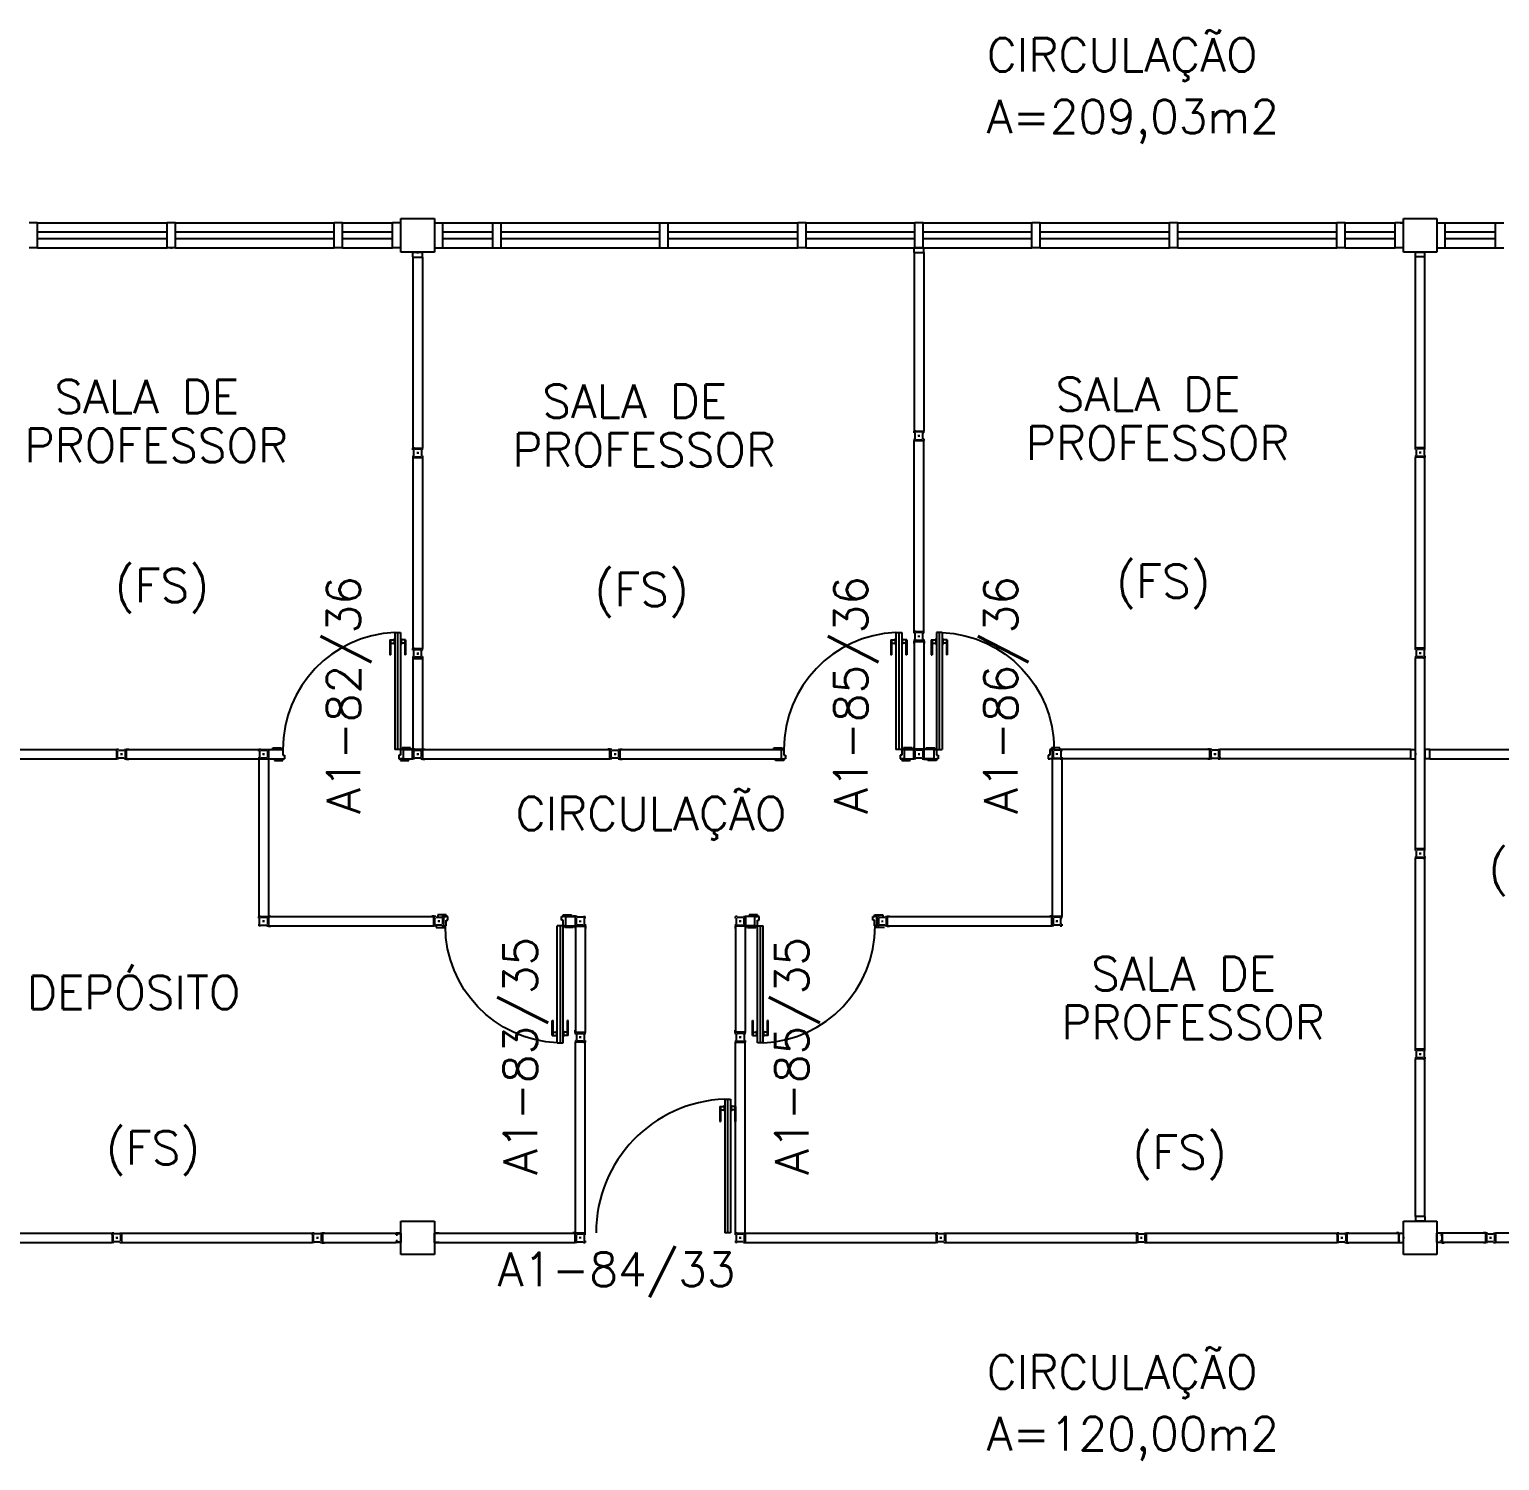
# Model space of a CAD drawing. Header units: millimetres. Extents: x 4436 to 4619, y 1272 to 1428.
# Drawn here: x 4515.14 to 4523.94, y 1303.47 to 1312.03 of the extents above; entities that cross this region are included whole.
import ezdxf

# ---------------------------------------------------------------- set-up
doc = ezdxf.new("R2010")
doc.units = ezdxf.units.MM
for name, color, linetype in [('ALV', 2, 'Continuous'), ('DIV', 2, 'Continuous'), ('DIV2', 2, 'Continuous'), ('DIVC', 2, 'Continuous'), ('ENDEREÇO', 2, 'Continuous'), ('ESTR', 3, 'Continuous'), ('JANELA', 1, 'Continuous'), ('MACANETA', 2, 'Continuous'), ('PORTA', 2, 'Continuous'), ('TEXTO', 2, 'Continuous'), ('ÁREA', 2, 'Continuous')]:
    doc.layers.add(name, color=color, linetype=linetype)
doc.styles.add('UNB1-100', font='simplex.shx', dxfattribs={"height": 0.2})

# ---------------------------------------------------------------- blocks, each defined once
blk = doc.blocks.new('DIV12')
for p, q in [((-0.0051, 0), (0.0051, 0)), ((0, -0.0051), (0, 0.0051)), ((0.0285, 0.0285), (1.1715, 0.0285)), ((0.0285, -0.0285), (0.0285, 0.0285)), ((1.1715, -0.0285), (1.1715, 0.0285)), ((1.1949, 0), (1.2051, 0)), ((1.2, -0.0051), (1.2, 0.0051)), ((0.0285, -0.0285), (1.1715, -0.0285))]:
    blk.add_line(p, q)
blk = doc.blocks.new('DOOR80')
at = {"layer": 'MACANETA', "color": 1}
for p, q in [((-0.015, -0.665), (-0.01, -0.665)), ((-0.015, -0.755), (-0.015, -0.665)), ((-0.01, -0.755), (-0.01, -0.665)), ((0.08, -0.665), (0.075, -0.665)), ((0.075, -0.755), (0.075, -0.665)), ((0.08, -0.755), (0.08, -0.665)), ((-0.015, -0.755), (0.012, -0.755)), ((-0.01, -0.735), (0.012, -0.735)), ((0.012, -0.7625), (0.012, -0.7275)), ((0.012, -0.7275), (0.015, -0.7275)), ((0.012, -0.7625), (0.015, -0.7625)), ((0.053, -0.7275), (0.05, -0.7275)), ((0.053, -0.7625), (0.05, -0.7625)), ((0.053, -0.7625), (0.053, -0.7275)), ((0.075, -0.735), (0.053, -0.735)), ((0.08, -0.755), (0.053, -0.755))]:
    blk.add_line(p, q, dxfattribs=at)
at = {"layer": 'PORTA'}
for p, q in [((0.015, -0.8), (0.015, 0)), ((0.015, 0), (0.05, 0)), ((0.05, -0.8), (0.05, 0)), ((0.05, -0.8), (0.015, -0.8))]:
    blk.add_line(p, q, dxfattribs=at)
at = {"layer": 'PORTA', "color": 1}
blk.add_arc((0.02, 0), 0.8, 272.14911, 0, dxfattribs=at)
blk = doc.blocks.new('DIV10')
for p, q in [((-0.0051, 0), (0.0051, 0)), ((0, -0.0051), (0, 0.0051)), ((0.0285, 0.0285), (0.9715, 0.0285)), ((0.0285, -0.0285), (0.0285, 0.0285)), ((0.9715, -0.0285), (0.9715, 0.0285)), ((0.9949, 0), (1.0051, 0)), ((1, -0.0051), (1, 0.0051)), ((0.0285, -0.0285), (0.9715, -0.0285))]:
    blk.add_line(p, q)
blk = doc.blocks.new('MTT')
for p, q in [((-0.0285, 0.0185), (-0.0285, 0.0285)), ((-0.0185, 0.0285), (-0.0285, 0.0285)), ((-0.0235, 0.0185), (-0.0285, 0.0185)), ((-0.0235, 0.0185), (-0.0235, -0.0185)), ((-0.0185, 0.0235), (-0.0185, 0.0285)), ((-0.0185, 0.0235), (0.0185, 0.0235)), ((-0.0049, 0), (0.0049, 0)), ((0, -0.0049), (0, 0.0049)), ((0.0185, 0.0235), (0.0185, 0.0285)), ((0.0185, 0.0285), (0.0285, 0.0285)), ((0.0235, 0.0185), (0.0285, 0.0185)), ((0.0235, 0.0185), (0.0235, -0.0185)), ((0.0285, 0.0185), (0.0285, 0.0285)), ((-0.0285, -0.0185), (-0.0235, -0.0185)), ((-0.0285, -0.0185), (-0.0285, -0.0285)), ((-0.0185, -0.0285), (-0.0285, -0.0285)), ((0.0185, -0.0235), (-0.0185, -0.0235)), ((-0.0185, -0.0235), (-0.0185, -0.0285)), ((0.0185, -0.0235), (0.0185, -0.0285)), ((0.0185, -0.0285), (0.0285, -0.0285)), ((0.0285, -0.0185), (0.0235, -0.0185)), ((0.0285, -0.0185), (0.0285, -0.0285))]:
    blk.add_line(p, q)
blk = doc.blocks.new('IMTT')
for p, q in [((-0.0049, 0), (0.0049, 0)), ((0.0285, 0.0285), (0, 0.0285)), ((0, -0.0285), (0, 0.0285)), ((0.0285, -0.0285), (0, -0.0285))]:
    blk.add_line(p, q)
blk = doc.blocks.new('DOOR70')
at = {"layer": 'MACANETA', "color": 1}
for p, q in [((-0.015, -0.565), (-0.01, -0.565)), ((-0.015, -0.655), (-0.015, -0.565)), ((-0.01, -0.655), (-0.01, -0.565)), ((0.08, -0.565), (0.075, -0.565)), ((0.075, -0.655), (0.075, -0.565)), ((0.08, -0.655), (0.08, -0.565)), ((-0.015, -0.655), (0.012, -0.655)), ((-0.01, -0.635), (0.012, -0.635)), ((0.012, -0.6625), (0.012, -0.6275)), ((0.012, -0.6275), (0.015, -0.6275)), ((0.012, -0.6625), (0.015, -0.6625)), ((0.053, -0.6275), (0.05, -0.6275)), ((0.053, -0.6625), (0.05, -0.6625)), ((0.053, -0.6625), (0.053, -0.6275)), ((0.075, -0.635), (0.053, -0.635)), ((0.08, -0.655), (0.053, -0.655))]:
    blk.add_line(p, q, dxfattribs=at)
at = {"layer": 'PORTA'}
for p, q in [((0.015, -0.7), (0.015, 0)), ((0.015, 0), (0.05, 0)), ((0.05, -0.7), (0.05, 0)), ((0.05, -0.7), (0.015, -0.7))]:
    blk.add_line(p, q, dxfattribs=at)
at = {"layer": 'PORTA', "color": 1}
blk.add_arc((0.02, 0), 0.7, 272.4563, 0, dxfattribs=at)
blk = doc.blocks.new('DIV6')
for p, q in [((0.0051, 0), (-0.0051, 0)), ((0, 0.0051), (0, -0.0051)), ((0.5715, 0.0285), (0.0285, 0.0285)), ((0.0285, 0.0285), (0.0285, -0.0285)), ((0.5715, 0.0285), (0.5715, -0.0285)), ((0.5949, 0), (0.6051, 0)), ((0.6, 0.0051), (0.6, -0.0051)), ((0.5715, -0.0285), (0.0285, -0.0285))]:
    blk.add_line(p, q)
blk = doc.blocks.new('DIV123')
for p, q in [((-0.0285, 0.0285), (-0.0285, 1.0965)), ((0.0285, 1.0965), (-0.0285, 1.0965)), ((0.0051, 1.125), (-0.0051, 1.125)), ((0, 1.1199), (0, 1.1301)), ((0.0285, 0.0285), (0.0285, 1.0965)), ((0.0285, 0.0285), (-0.0285, 0.0285)), ((0.0051, 0), (-0.0051, 0)), ((0, -0.0051), (0, 0.0051))]:
    blk.add_line(p, q)

msp = doc.modelspace()

# ---------------------------------------------------------------- linework, layer by layer
at = {"layer": 'ALV'}
for p, q in [((4515.18941, 1310.87345), (4515.13941, 1310.87345)), ((4515.18941, 1310.72345), (4515.18941, 1310.87345)), ((4515.96441, 1310.72345), (4515.96441, 1310.87345)), ((4516.01441, 1310.87345), (4515.96441, 1310.87345)), ((4516.01441, 1310.72345), (4516.01441, 1310.87345)), ((4516.96441, 1310.72345), (4516.96441, 1310.87345)), ((4517.01441, 1310.87345), (4516.96441, 1310.87345)), ((4517.01441, 1310.72345), (4517.01441, 1310.87345)), ((4517.31441, 1310.72345), (4517.31441, 1310.87345)), ((4517.36441, 1310.87345), (4517.31441, 1310.87345)), ((4517.56441, 1310.87345), (4517.61441, 1310.87345)), ((4517.61441, 1310.72345), (4517.61441, 1310.87345)), ((4517.91441, 1310.72345), (4517.91441, 1310.87345)), ((4517.91441, 1310.87345), (4517.96441, 1310.87345)), ((4517.96441, 1310.72345), (4517.96441, 1310.87345)), ((4518.91441, 1310.72345), (4518.91441, 1310.87345)), ((4518.91441, 1310.87345), (4518.96441, 1310.87345)), ((4518.96441, 1310.72345), (4518.96441, 1310.87345)), ((4519.73941, 1310.72345), (4519.73941, 1310.87345)), ((4519.78941, 1310.87345), (4519.73941, 1310.87345)), ((4519.78941, 1310.72345), (4519.78941, 1310.87345)), ((4520.43941, 1310.72345), (4520.43941, 1310.87345)), ((4520.48941, 1310.87345), (4520.43941, 1310.87345)), ((4520.48941, 1310.72345), (4520.48941, 1310.87345)), ((4521.13941, 1310.72345), (4521.13941, 1310.87345)), ((4521.18941, 1310.87345), (4521.13941, 1310.87345)), ((4521.18941, 1310.72345), (4521.18941, 1310.87345)), ((4521.96441, 1310.72345), (4521.96441, 1310.87345)), ((4522.01441, 1310.87345), (4521.96441, 1310.87345)), ((4522.01441, 1310.72345), (4522.01441, 1310.87345)), ((4522.96441, 1310.72345), (4522.96441, 1310.87345)), ((4523.01441, 1310.87345), (4522.96441, 1310.87345)), ((4523.01441, 1310.72345), (4523.01441, 1310.87345)), ((4523.31441, 1310.72345), (4523.31441, 1310.87345)), ((4523.36441, 1310.87345), (4523.31441, 1310.87345)), ((4523.34441, 1310.87345), (4523.36441, 1310.87345)), ((4523.56441, 1310.87345), (4523.61441, 1310.87345)), ((4523.61441, 1310.72345), (4523.61441, 1310.87345)), ((4523.91441, 1310.72345), (4523.91441, 1310.87345)), ((4523.91441, 1310.87345), (4523.96441, 1310.87345)), ((4515.18941, 1310.72345), (4515.13941, 1310.72345)), ((4516.01441, 1310.72345), (4515.96441, 1310.72345)), ((4515.98431, 1310.72345), (4515.99451, 1310.72345)), ((4515.98941, 1310.72855), (4515.98941, 1310.71835)), ((4517.01441, 1310.72345), (4516.96441, 1310.72345)), ((4517.36441, 1310.72345), (4517.31441, 1310.72345)), ((4517.56441, 1310.72345), (4517.61441, 1310.72345)), ((4517.91441, 1310.72345), (4517.96441, 1310.72345)), ((4518.91441, 1310.72345), (4518.96441, 1310.72345)), ((4519.78941, 1310.72345), (4519.73941, 1310.72345)), ((4520.48941, 1310.72345), (4520.43941, 1310.72345)), ((4521.18941, 1310.72345), (4521.13941, 1310.72345)), ((4522.01441, 1310.72345), (4521.96441, 1310.72345)), ((4523.01441, 1310.72345), (4522.96441, 1310.72345)), ((4523.36441, 1310.72345), (4523.31441, 1310.72345)), ((4523.36441, 1310.72345), (4523.34441, 1310.72345)), ((4523.56441, 1310.72345), (4523.61441, 1310.72345)), ((4523.91441, 1310.72345), (4523.96441, 1310.72345))]:
    msp.add_line(p, q, dxfattribs=at)
at = {"layer": 'DIV'}
for p, q in [((4517.34459, 1308.42195), (4517.34459, 1307.72195)), ((4520.34356, 1308.42195), (4520.34356, 1307.72195)), ((4520.43391, 1308.37001), (4520.44591, 1308.37001)), ((4520.43391, 1308.37001), (4520.43391, 1308.35563)), ((4520.43591, 1308.36801), (4520.43591, 1307.72401)), ((4520.43591, 1308.36801), (4520.49291, 1308.36801)), ((4520.44791, 1308.37501), (4520.44591, 1308.37501)), ((4520.44591, 1308.37501), (4520.44591, 1308.37001)), ((4520.44791, 1308.37501), (4520.44791, 1308.37001)), ((4520.44791, 1308.37001), (4520.48091, 1308.37001)), ((4520.45931, 1308.39851), (4520.46951, 1308.39851)), ((4520.46441, 1308.39341), (4520.46441, 1308.40361)), ((4520.48291, 1308.37501), (4520.48091, 1308.37501)), ((4520.48091, 1308.37501), (4520.48091, 1308.37001)), ((4520.48291, 1308.37501), (4520.48291, 1308.37001)), ((4520.48291, 1308.37001), (4520.49491, 1308.37001)), ((4520.49291, 1308.36801), (4520.49291, 1307.72401)), ((4520.49491, 1308.37001), (4520.49491, 1308.35563)), ((4520.58599, 1308.42195), (4520.58599, 1307.72195)), ((4520.43591, 1308.35563), (4520.43391, 1308.35563)), ((4520.49491, 1308.35563), (4520.49291, 1308.35563)), ((4518.31774, 1306.66493), (4518.31774, 1305.96492)), ((4519.51498, 1306.66493), (4519.51498, 1305.96492)), ((4519.31935, 1305.62895), (4519.31935, 1304.82895))]:
    msp.add_line(p, q, dxfattribs=at)
at = {"layer": 'DIV2'}
for p, q in [((4515.68712, 1307.69345), (4515.69732, 1307.69345)), ((4515.69222, 1307.68835), (4515.69222, 1307.69855)), ((4515.71572, 1307.71195), (4515.72072, 1307.71195)), ((4515.71572, 1307.71195), (4515.71572, 1307.70995)), ((4515.71572, 1307.70995), (4515.72072, 1307.70995)), ((4515.71572, 1307.67695), (4515.72072, 1307.67695)), ((4515.71572, 1307.67695), (4515.71572, 1307.67495)), ((4515.71572, 1307.67495), (4515.72072, 1307.67495)), ((4515.72072, 1307.72395), (4515.7351, 1307.72395)), ((4515.72072, 1307.71195), (4515.72072, 1307.72395)), ((4515.72072, 1307.67695), (4515.72072, 1307.70995)), ((4515.72072, 1307.66295), (4515.72072, 1307.67495)), ((4515.72072, 1307.66295), (4515.7351, 1307.66295)), ((4515.72272, 1307.66495), (4515.72272, 1307.72195)), ((4515.72272, 1307.72195), (4516.57072, 1307.72195)), ((4515.72272, 1307.66495), (4516.57072, 1307.66495)), ((4515.7351, 1307.72395), (4515.7351, 1307.72195)), ((4515.7351, 1307.66495), (4515.7351, 1307.66295)), ((4516.57072, 1307.72195), (4516.65692, 1307.72195)), ((4516.57072, 1307.72195), (4516.57072, 1307.66495)), ((4516.57072, 1307.66495), (4516.66692, 1307.66495)), ((4516.59692, 1307.73195), (4516.64692, 1307.73195)), ((4516.59692, 1307.72195), (4516.59692, 1307.73195)), ((4516.60717, 1307.66495), (4516.60717, 1307.65495)), ((4516.64692, 1307.73195), (4516.64692, 1307.72195)), ((4516.65692, 1307.72195), (4516.65692, 1307.68695)), ((4516.65692, 1307.68695), (4516.66692, 1307.68695)), ((4516.65717, 1307.65495), (4516.65717, 1307.66495)), ((4516.66692, 1307.68695), (4516.66692, 1307.66495)), ((4517.36209, 1307.68695), (4517.35209, 1307.68695)), ((4517.35209, 1307.68695), (4517.35209, 1307.66495)), ((4517.35209, 1307.66495), (4517.36209, 1307.66495)), ((4517.37209, 1307.72195), (4517.36209, 1307.72195)), ((4517.36209, 1307.72195), (4517.36209, 1307.68695)), ((4517.36209, 1307.66495), (4517.36209, 1307.65495)), ((4517.37709, 1307.66495), (4517.36209, 1307.66495)), ((4517.42209, 1307.73195), (4517.37209, 1307.73195)), ((4517.37209, 1307.73195), (4517.37209, 1307.72195)), ((4517.37709, 1307.72195), (4517.37209, 1307.72195)), ((4517.37709, 1307.72195), (4517.43409, 1307.72195)), ((4517.37709, 1307.72195), (4517.37709, 1307.66495)), ((4517.37709, 1307.66495), (4517.43409, 1307.66495)), ((4517.41209, 1307.65495), (4517.41209, 1307.66495)), ((4517.43609, 1307.72395), (4517.42171, 1307.72395)), ((4517.42171, 1307.72395), (4517.42171, 1307.72195)), ((4517.42171, 1307.66495), (4517.42171, 1307.66295)), ((4517.43609, 1307.66295), (4517.42171, 1307.66295)), ((4517.42209, 1307.72195), (4517.42209, 1307.73195)), ((4517.43409, 1307.66495), (4517.43409, 1307.72195)), ((4517.43609, 1307.71195), (4517.43609, 1307.72395)), ((4517.44109, 1307.71195), (4517.43609, 1307.71195)), ((4517.43609, 1307.67695), (4517.43609, 1307.70995)), ((4517.44109, 1307.70995), (4517.43609, 1307.70995)), ((4517.44109, 1307.67695), (4517.43609, 1307.67695)), ((4517.43609, 1307.66295), (4517.43609, 1307.67495)), ((4517.44109, 1307.67495), (4517.43609, 1307.67495)), ((4517.44109, 1307.71195), (4517.44109, 1307.70995)), ((4517.44109, 1307.67695), (4517.44109, 1307.67495)), ((4517.45949, 1307.69345), (4517.46969, 1307.69345)), ((4517.45949, 1307.69345), (4517.46969, 1307.69345)), ((4517.46459, 1307.68835), (4517.46459, 1307.69855)), ((4517.46459, 1307.68835), (4517.46459, 1307.69855)), ((4517.48809, 1307.71195), (4517.48809, 1307.70995)), ((4517.48809, 1307.71195), (4517.49309, 1307.71195)), ((4517.48809, 1307.70995), (4517.49309, 1307.70995)), ((4517.48809, 1307.67695), (4517.48809, 1307.67495)), ((4517.48809, 1307.67695), (4517.49309, 1307.67695)), ((4517.48809, 1307.67495), (4517.49309, 1307.67495)), ((4517.49309, 1307.72395), (4517.50747, 1307.72395)), ((4517.49309, 1307.71195), (4517.49309, 1307.72395)), ((4517.49309, 1307.67695), (4517.49309, 1307.70995)), ((4517.49309, 1307.66295), (4517.49309, 1307.67495)), ((4517.49309, 1307.66295), (4517.50747, 1307.66295)), ((4517.49509, 1307.72195), (4518.61509, 1307.72195)), ((4517.49509, 1307.66495), (4517.49509, 1307.72195)), ((4517.49509, 1307.66495), (4518.61509, 1307.66495)), ((4517.50747, 1307.72395), (4517.50747, 1307.72195)), ((4517.50747, 1307.66495), (4517.50747, 1307.66295)), ((4518.60271, 1307.72395), (4518.60271, 1307.72195)), ((4518.61709, 1307.72395), (4518.60271, 1307.72395)), ((4518.60271, 1307.66495), (4518.60271, 1307.66295)), ((4518.61709, 1307.66295), (4518.60271, 1307.66295)), ((4518.61509, 1307.66495), (4518.61509, 1307.72195)), ((4518.61709, 1307.71195), (4518.61709, 1307.72395)), ((4518.62209, 1307.71195), (4518.61709, 1307.71195)), ((4518.62209, 1307.70995), (4518.61709, 1307.70995)), ((4518.61709, 1307.67695), (4518.61709, 1307.70995)), ((4518.62209, 1307.67695), (4518.61709, 1307.67695)), ((4518.62209, 1307.67495), (4518.61709, 1307.67495)), ((4518.61709, 1307.66295), (4518.61709, 1307.67495)), ((4518.62209, 1307.71195), (4518.62209, 1307.70995)), ((4518.62209, 1307.67695), (4518.62209, 1307.67495)), ((4518.64049, 1307.69345), (4518.65069, 1307.69345)), ((4518.64097, 1307.69345), (4518.65117, 1307.69345)), ((4518.64559, 1307.68835), (4518.64559, 1307.69855)), ((4518.64607, 1307.68835), (4518.64607, 1307.69855)), ((4518.66957, 1307.71195), (4518.66957, 1307.70995)), ((4518.66957, 1307.71195), (4518.67457, 1307.71195)), ((4518.66957, 1307.70995), (4518.67457, 1307.70995)), ((4518.66957, 1307.67695), (4518.66957, 1307.67495)), ((4518.66957, 1307.67695), (4518.67457, 1307.67695)), ((4518.66957, 1307.67495), (4518.67457, 1307.67495)), ((4518.67457, 1307.72395), (4518.68895, 1307.72395)), ((4518.67457, 1307.71195), (4518.67457, 1307.72395)), ((4518.67457, 1307.67695), (4518.67457, 1307.70995)), ((4518.67457, 1307.66295), (4518.67457, 1307.67495)), ((4518.67457, 1307.66295), (4518.68895, 1307.66295)), ((4518.67657, 1307.72195), (4519.64045, 1307.72195)), ((4518.67657, 1307.66495), (4518.67657, 1307.72195)), ((4518.67657, 1307.66495), (4519.64045, 1307.66495)), ((4518.68895, 1307.72395), (4518.68895, 1307.72195)), ((4518.68895, 1307.66495), (4518.68895, 1307.66295)), ((4519.59545, 1307.73195), (4519.64545, 1307.73195)), ((4519.59545, 1307.72195), (4519.59545, 1307.73195)), ((4519.60545, 1307.65495), (4519.60545, 1307.66495)), ((4519.64045, 1307.72195), (4519.64545, 1307.72195)), ((4519.64045, 1307.72195), (4519.64045, 1307.66495)), ((4519.64045, 1307.66495), (4519.65545, 1307.66495)), ((4519.64545, 1307.73195), (4519.64545, 1307.72195)), ((4519.64545, 1307.72195), (4519.65545, 1307.72195)), ((4519.65545, 1307.72195), (4519.65545, 1307.68695)), ((4519.65545, 1307.68695), (4519.66545, 1307.68695)), ((4519.65545, 1307.66495), (4519.65545, 1307.65495)), ((4519.66545, 1307.66495), (4519.65545, 1307.66495)), ((4519.66545, 1307.68695), (4519.66545, 1307.66495)), ((4520.36106, 1307.68695), (4520.35106, 1307.68695)), ((4520.35106, 1307.68695), (4520.35106, 1307.66495)), ((4520.35106, 1307.66495), (4520.36106, 1307.66495)), ((4520.37106, 1307.72195), (4520.36106, 1307.72195)), ((4520.36106, 1307.72195), (4520.36106, 1307.68695)), ((4520.37606, 1307.66495), (4520.36106, 1307.66495)), ((4520.36106, 1307.66495), (4520.36106, 1307.65495)), ((4520.42106, 1307.73195), (4520.37106, 1307.73195)), ((4520.37106, 1307.73195), (4520.37106, 1307.72195)), ((4520.37606, 1307.72195), (4520.37106, 1307.72195)), ((4520.37606, 1307.72195), (4520.43306, 1307.72195)), ((4520.37606, 1307.72195), (4520.37606, 1307.66495)), ((4520.37606, 1307.66495), (4520.43306, 1307.66495)), ((4520.41106, 1307.65495), (4520.41106, 1307.66495)), ((4520.42068, 1307.72395), (4520.42068, 1307.72195)), ((4520.43506, 1307.72395), (4520.42068, 1307.72395)), ((4520.42068, 1307.66495), (4520.42068, 1307.66295)), ((4520.43506, 1307.66295), (4520.42068, 1307.66295)), ((4520.42106, 1307.72195), (4520.42106, 1307.73195)), ((4520.43306, 1307.66495), (4520.43306, 1307.72195)), ((4520.43591, 1307.73639), (4520.43391, 1307.73639)), ((4520.43391, 1307.72201), (4520.43391, 1307.73639)), ((4520.43391, 1307.72201), (4520.44591, 1307.72201)), ((4520.43506, 1307.71195), (4520.43506, 1307.72395)), ((4520.44006, 1307.71195), (4520.43506, 1307.71195)), ((4520.44006, 1307.70995), (4520.43506, 1307.70995)), ((4520.43506, 1307.67695), (4520.43506, 1307.70995)), ((4520.44006, 1307.67695), (4520.43506, 1307.67695)), ((4520.44006, 1307.67495), (4520.43506, 1307.67495)), ((4520.43506, 1307.66295), (4520.43506, 1307.67495)), ((4520.43591, 1307.72401), (4520.49291, 1307.72401)), ((4520.44006, 1307.71195), (4520.44006, 1307.70995)), ((4520.44006, 1307.67695), (4520.44006, 1307.67495)), ((4520.44591, 1307.71701), (4520.44591, 1307.72201)), ((4520.44791, 1307.71701), (4520.44591, 1307.71701)), ((4520.44791, 1307.72201), (4520.48091, 1307.72201)), ((4520.44791, 1307.71701), (4520.44791, 1307.72201)), ((4520.48091, 1307.71701), (4520.48091, 1307.72201)), ((4520.48291, 1307.71701), (4520.48091, 1307.71701)), ((4520.48291, 1307.72201), (4520.49491, 1307.72201)), ((4520.48291, 1307.71701), (4520.48291, 1307.72201)), ((4520.48949, 1307.71195), (4520.48949, 1307.70995)), ((4520.48949, 1307.71195), (4520.49449, 1307.71195)), ((4520.48949, 1307.70995), (4520.49449, 1307.70995)), ((4520.48949, 1307.67695), (4520.48949, 1307.67495)), ((4520.48949, 1307.67695), (4520.49449, 1307.67695)), ((4520.48949, 1307.67495), (4520.49449, 1307.67495)), ((4520.49491, 1307.73639), (4520.49291, 1307.73639)), ((4520.49449, 1307.72395), (4520.50887, 1307.72395)), ((4520.49449, 1307.71195), (4520.49449, 1307.72395)), ((4520.49449, 1307.67695), (4520.49449, 1307.70995)), ((4520.49449, 1307.66295), (4520.49449, 1307.67495)), ((4520.49449, 1307.66295), (4520.50887, 1307.66295)), ((4520.49491, 1307.72201), (4520.49491, 1307.73639)), ((4520.55349, 1307.72195), (4520.49649, 1307.72195)), ((4520.49649, 1307.66495), (4520.49649, 1307.72195)), ((4520.55349, 1307.66495), (4520.49649, 1307.66495)), ((4520.50849, 1307.72195), (4520.50849, 1307.73195)), ((4520.50849, 1307.73195), (4520.55849, 1307.73195)), ((4520.50887, 1307.72395), (4520.50887, 1307.72195)), ((4520.50887, 1307.66495), (4520.50887, 1307.66295)), ((4520.51849, 1307.65495), (4520.51849, 1307.66495)), ((4520.55349, 1307.72195), (4520.55849, 1307.72195)), ((4520.55349, 1307.72195), (4520.55349, 1307.66495)), ((4520.55349, 1307.66495), (4520.56849, 1307.66495)), ((4520.55849, 1307.73195), (4520.55849, 1307.72195)), ((4520.55849, 1307.72195), (4520.56849, 1307.72195)), ((4520.56849, 1307.72195), (4520.56849, 1307.68695)), ((4520.56849, 1307.68695), (4520.57849, 1307.68695)), ((4520.57849, 1307.66495), (4520.56849, 1307.66495)), ((4520.56849, 1307.66495), (4520.56849, 1307.65495)), ((4520.57849, 1307.68695), (4520.57849, 1307.66495)), ((4521.2472, 1307.68695), (4521.2372, 1307.68695)), ((4521.2372, 1307.68695), (4521.2372, 1307.66495)), ((4521.2372, 1307.66495), (4521.2472, 1307.66495)), ((4521.2572, 1307.72195), (4521.2472, 1307.72195)), ((4521.2472, 1307.72195), (4521.2472, 1307.68695)), ((4521.2622, 1307.66495), (4521.2472, 1307.66495)), ((4521.3072, 1307.73195), (4521.2572, 1307.73195)), ((4521.2572, 1307.73195), (4521.2572, 1307.72195)), ((4521.2622, 1307.72195), (4521.2572, 1307.72195)), ((4521.2622, 1307.72195), (4521.2622, 1307.66495)), ((4521.3072, 1307.72195), (4521.3072, 1307.73195)), ((4522.20529, 1307.72195), (4521.31036, 1307.72195)), ((4522.20529, 1307.66495), (4521.31036, 1307.66495)), ((4522.19291, 1307.72395), (4522.19291, 1307.72195)), ((4522.20729, 1307.72395), (4522.19291, 1307.72395)), ((4522.19291, 1307.66495), (4522.19291, 1307.66295)), ((4522.20729, 1307.66295), (4522.19291, 1307.66295)), ((4522.20529, 1307.66495), (4522.20529, 1307.72195)), ((4522.20729, 1307.71195), (4522.20729, 1307.72395)), ((4522.21229, 1307.71195), (4522.20729, 1307.71195)), ((4522.21229, 1307.70995), (4522.20729, 1307.70995)), ((4522.20729, 1307.67695), (4522.20729, 1307.70995)), ((4522.21229, 1307.67695), (4522.20729, 1307.67695)), ((4522.21229, 1307.67495), (4522.20729, 1307.67495)), ((4522.20729, 1307.66295), (4522.20729, 1307.67495)), ((4522.21229, 1307.71195), (4522.21229, 1307.70995)), ((4522.21229, 1307.67695), (4522.21229, 1307.67495)), ((4522.24089, 1307.69345), (4522.23069, 1307.69345)), ((4522.23579, 1307.68835), (4522.23579, 1307.69855)), ((4516.60717, 1307.65495), (4516.65717, 1307.65495)), ((4517.36209, 1307.65495), (4517.41209, 1307.65495)), ((4519.65545, 1307.65495), (4519.60545, 1307.65495)), ((4520.36106, 1307.65495), (4520.41106, 1307.65495)), ((4520.56849, 1307.65495), (4520.51849, 1307.65495)), ((4516.53719, 1306.69343), (4516.54739, 1306.69343)), ((4516.54229, 1306.68833), (4516.54229, 1306.69853)), ((4516.56579, 1306.71193), (4516.57079, 1306.71193)), ((4516.56579, 1306.71193), (4516.56579, 1306.70993)), ((4516.56579, 1306.70993), (4516.57079, 1306.70993)), ((4516.57079, 1306.72393), (4516.58517, 1306.72393)), ((4516.57079, 1306.71193), (4516.57079, 1306.72393)), ((4516.57079, 1306.67693), (4516.57079, 1306.70993)), ((4516.57279, 1306.66493), (4516.57279, 1306.72193)), ((4516.57279, 1306.72193), (4517.56079, 1306.72193)), ((4516.58517, 1306.72393), (4516.58517, 1306.72193)), ((4517.56279, 1306.72393), (4517.5484, 1306.72393)), ((4517.5484, 1306.72393), (4517.5484, 1306.72193)), ((4517.56079, 1306.66493), (4517.56079, 1306.72193)), ((4517.56279, 1306.71193), (4517.56279, 1306.72393)), ((4517.56779, 1306.71193), (4517.56279, 1306.71193)), ((4517.56779, 1306.70993), (4517.56279, 1306.70993)), ((4517.56279, 1306.67693), (4517.56279, 1306.70993)), ((4517.56779, 1306.71193), (4517.56779, 1306.70993)), ((4517.58524, 1306.73193), (4517.58524, 1306.72193)), ((4517.63524, 1306.73193), (4517.58524, 1306.73193)), ((4517.58619, 1306.69343), (4517.59639, 1306.69343)), ((4517.59129, 1306.68833), (4517.59129, 1306.69853)), ((4517.62024, 1306.72193), (4517.63524, 1306.72193)), ((4517.62024, 1306.66493), (4517.62024, 1306.72193)), ((4517.63524, 1306.72193), (4517.63524, 1306.73193)), ((4517.64524, 1306.72193), (4517.63524, 1306.72193)), ((4517.63524, 1306.66493), (4517.63524, 1306.69993)), ((4517.63524, 1306.69993), (4517.64524, 1306.69993)), ((4517.64524, 1306.69993), (4517.64524, 1306.72193)), ((4518.32524, 1306.69993), (4518.32524, 1306.72193)), ((4518.32524, 1306.72193), (4518.33524, 1306.72193)), ((4518.33524, 1306.69993), (4518.32524, 1306.69993)), ((4518.33524, 1306.73193), (4518.38524, 1306.73193)), ((4518.33524, 1306.72193), (4518.33524, 1306.73193)), ((4518.35024, 1306.72193), (4518.33524, 1306.72193)), ((4518.33524, 1306.66493), (4518.33524, 1306.69993)), ((4518.35024, 1306.72193), (4518.40724, 1306.72193)), ((4518.35024, 1306.66493), (4518.35024, 1306.72193)), ((4518.38524, 1306.73193), (4518.38524, 1306.72193)), ((4518.39485, 1306.72193), (4518.39485, 1306.72393)), ((4518.40924, 1306.72393), (4518.39485, 1306.72393)), ((4518.40724, 1306.72193), (4518.40724, 1306.66493)), ((4518.40924, 1306.72393), (4518.40924, 1306.71193)), ((4518.41424, 1306.71193), (4518.40924, 1306.71193)), ((4518.40924, 1306.70993), (4518.40924, 1306.67693)), ((4518.41424, 1306.70993), (4518.40924, 1306.70993)), ((4518.41424, 1306.70993), (4518.41424, 1306.71193)), ((4518.43264, 1306.69345), (4518.44284, 1306.69345)), ((4518.43264, 1306.69343), (4518.44284, 1306.69343)), ((4518.43774, 1306.68835), (4518.43774, 1306.69855)), ((4518.43774, 1306.69853), (4518.43774, 1306.68833)), ((4519.40008, 1306.69345), (4519.38988, 1306.69345)), ((4519.40008, 1306.69343), (4519.38988, 1306.69343)), ((4519.39498, 1306.68835), (4519.39498, 1306.69855)), ((4519.39498, 1306.69853), (4519.39498, 1306.68833)), ((4519.41848, 1306.70993), (4519.41848, 1306.71193)), ((4519.41848, 1306.71193), (4519.42348, 1306.71193)), ((4519.41848, 1306.70993), (4519.42348, 1306.70993)), ((4519.42348, 1306.72393), (4519.42348, 1306.71193)), ((4519.42348, 1306.72393), (4519.43786, 1306.72393)), ((4519.42348, 1306.70993), (4519.42348, 1306.67693)), ((4519.48248, 1306.72193), (4519.42548, 1306.72193)), ((4519.42548, 1306.72193), (4519.42548, 1306.66493)), ((4519.43786, 1306.72193), (4519.43786, 1306.72393)), ((4519.49748, 1306.73193), (4519.44748, 1306.73193)), ((4519.44748, 1306.73193), (4519.44748, 1306.72193)), ((4519.48248, 1306.72193), (4519.49748, 1306.72193)), ((4519.48248, 1306.66493), (4519.48248, 1306.72193)), ((4519.49748, 1306.72193), (4519.49748, 1306.73193)), ((4519.50748, 1306.72193), (4519.49748, 1306.72193)), ((4519.49748, 1306.69993), (4519.50748, 1306.69993)), ((4519.49748, 1306.66493), (4519.49748, 1306.69993)), ((4519.50748, 1306.69993), (4519.50748, 1306.72193)), ((4520.18748, 1306.69993), (4520.18748, 1306.72193)), ((4520.18748, 1306.72193), (4520.19748, 1306.72193)), ((4520.19748, 1306.69993), (4520.18748, 1306.69993)), ((4520.19748, 1306.72193), (4520.19748, 1306.73193)), ((4520.19748, 1306.73193), (4520.24748, 1306.73193)), ((4520.21248, 1306.72193), (4520.19748, 1306.72193)), ((4520.19748, 1306.66493), (4520.19748, 1306.69993)), ((4520.21248, 1306.66493), (4520.21248, 1306.72193)), ((4520.24036, 1306.69343), (4520.25056, 1306.69343)), ((4520.24036, 1306.69343), (4520.25056, 1306.69343)), ((4520.24546, 1306.68833), (4520.24546, 1306.69853)), ((4520.24546, 1306.68833), (4520.24546, 1306.69853)), ((4520.24748, 1306.73193), (4520.24748, 1306.72193)), ((4520.26896, 1306.71193), (4520.26896, 1306.70993)), ((4520.26896, 1306.71193), (4520.27396, 1306.71193)), ((4520.26896, 1306.70993), (4520.27396, 1306.70993)), ((4520.27396, 1306.71193), (4520.27396, 1306.72393)), ((4520.27396, 1306.72393), (4520.28834, 1306.72393)), ((4520.27396, 1306.67693), (4520.27396, 1306.70993)), ((4520.27596, 1306.72193), (4521.25996, 1306.72193)), ((4520.27596, 1306.66493), (4520.27596, 1306.72193)), ((4520.28834, 1306.72393), (4520.28834, 1306.72193)), ((4521.24758, 1306.72393), (4521.24758, 1306.72193)), ((4521.26196, 1306.72393), (4521.24758, 1306.72393)), ((4521.25996, 1306.66493), (4521.25996, 1306.72193)), ((4521.26196, 1306.71193), (4521.26196, 1306.72393)), ((4521.26696, 1306.71193), (4521.26196, 1306.71193)), ((4521.26696, 1306.70993), (4521.26196, 1306.70993)), ((4521.26196, 1306.67693), (4521.26196, 1306.70993)), ((4521.26696, 1306.71193), (4521.26696, 1306.70993)), ((4521.28536, 1306.69343), (4521.29556, 1306.69343)), ((4521.28536, 1306.69343), (4521.29556, 1306.69343)), ((4521.29046, 1306.68833), (4521.29046, 1306.69853)), ((4521.29046, 1306.68833), (4521.29046, 1306.69853)), ((4516.56579, 1306.67693), (4516.57079, 1306.67693)), ((4516.56579, 1306.67693), (4516.56579, 1306.67493)), ((4516.56579, 1306.67493), (4516.57079, 1306.67493)), ((4516.57079, 1306.66293), (4516.57079, 1306.67493)), ((4516.57079, 1306.66293), (4516.58517, 1306.66293)), ((4516.57279, 1306.66493), (4517.56079, 1306.66493)), ((4516.58517, 1306.66493), (4516.58517, 1306.66293)), ((4517.5484, 1306.66493), (4517.5484, 1306.66293)), ((4517.56279, 1306.66293), (4517.5484, 1306.66293)), ((4517.56779, 1306.67693), (4517.56279, 1306.67693)), ((4517.56779, 1306.67493), (4517.56279, 1306.67493)), ((4517.56279, 1306.66293), (4517.56279, 1306.67493)), ((4517.56779, 1306.67693), (4517.56779, 1306.67493)), ((4517.57524, 1306.66493), (4517.57524, 1306.65493)), ((4517.57524, 1306.65493), (4517.62524, 1306.65493)), ((4517.62024, 1306.66493), (4517.62524, 1306.66493)), ((4517.62524, 1306.66493), (4517.63524, 1306.66493)), ((4517.62524, 1306.65493), (4517.62524, 1306.66493)), ((4518.34524, 1306.66493), (4518.33524, 1306.66493)), ((4518.35024, 1306.66493), (4518.34524, 1306.66493)), ((4518.34524, 1306.65493), (4518.34524, 1306.66493)), ((4518.39524, 1306.65493), (4518.34524, 1306.65493)), ((4518.35024, 1306.66493), (4518.40724, 1306.66493)), ((4518.39485, 1306.66293), (4518.39485, 1306.66493)), ((4518.40924, 1306.66293), (4518.39485, 1306.66293)), ((4518.39524, 1306.66493), (4518.39524, 1306.65493)), ((4518.40724, 1306.66495), (4518.40724, 1306.65057)), ((4518.40724, 1306.66495), (4518.41924, 1306.66495)), ((4518.40924, 1306.65057), (4518.40724, 1306.65057)), ((4518.41424, 1306.67693), (4518.40924, 1306.67693)), ((4518.41424, 1306.67493), (4518.40924, 1306.67493)), ((4518.40924, 1306.67493), (4518.40924, 1306.66293)), ((4518.40924, 1306.66295), (4518.40924, 1306.02895)), ((4518.40924, 1306.66295), (4518.46624, 1306.66295)), ((4518.41424, 1306.67493), (4518.41424, 1306.67693)), ((4518.42124, 1306.66995), (4518.41924, 1306.66995)), ((4518.41924, 1306.66995), (4518.41924, 1306.66495)), ((4518.42124, 1306.66995), (4518.42124, 1306.66495)), ((4518.42124, 1306.66495), (4518.45424, 1306.66495)), ((4518.45624, 1306.66995), (4518.45424, 1306.66995)), ((4518.45424, 1306.66995), (4518.45424, 1306.66495)), ((4518.45624, 1306.66995), (4518.45624, 1306.66495)), ((4518.45624, 1306.66495), (4518.46824, 1306.66495)), ((4518.46624, 1306.66295), (4518.46624, 1306.02895)), ((4518.46824, 1306.65057), (4518.46624, 1306.65057)), ((4518.46824, 1306.66495), (4518.46824, 1306.65057)), ((4519.36448, 1306.66495), (4519.36448, 1306.65057)), ((4519.37648, 1306.66495), (4519.36448, 1306.66495)), ((4519.36448, 1306.65057), (4519.36648, 1306.65057)), ((4519.36648, 1306.66295), (4519.36648, 1306.02895)), ((4519.42348, 1306.66295), (4519.36648, 1306.66295)), ((4519.37648, 1306.66995), (4519.37848, 1306.66995)), ((4519.37648, 1306.66995), (4519.37648, 1306.66495)), ((4519.37848, 1306.66995), (4519.37848, 1306.66495)), ((4519.41148, 1306.66495), (4519.37848, 1306.66495)), ((4519.41148, 1306.66995), (4519.41348, 1306.66995)), ((4519.41148, 1306.66995), (4519.41148, 1306.66495)), ((4519.41348, 1306.66995), (4519.41348, 1306.66495)), ((4519.42548, 1306.66495), (4519.41348, 1306.66495)), ((4519.41848, 1306.67493), (4519.41848, 1306.67693)), ((4519.41848, 1306.67693), (4519.42348, 1306.67693)), ((4519.41848, 1306.67493), (4519.42348, 1306.67493)), ((4519.42348, 1306.67493), (4519.42348, 1306.66293)), ((4519.42348, 1306.66295), (4519.42348, 1306.02895)), ((4519.42348, 1306.66293), (4519.43786, 1306.66293)), ((4519.42348, 1306.65057), (4519.42548, 1306.65057)), ((4519.42548, 1306.66495), (4519.42548, 1306.65057)), ((4519.48248, 1306.66493), (4519.42548, 1306.66493)), ((4519.43748, 1306.66493), (4519.43748, 1306.65493)), ((4519.43748, 1306.65493), (4519.48748, 1306.65493)), ((4519.43786, 1306.66293), (4519.43786, 1306.66493)), ((4519.48248, 1306.66493), (4519.48748, 1306.66493)), ((4519.48748, 1306.65493), (4519.48748, 1306.66493)), ((4519.48748, 1306.66493), (4519.49748, 1306.66493)), ((4520.20748, 1306.66493), (4520.19748, 1306.66493)), ((4520.20748, 1306.65493), (4520.20748, 1306.66493)), ((4520.21248, 1306.66493), (4520.20748, 1306.66493)), ((4520.25748, 1306.65493), (4520.20748, 1306.65493)), ((4520.26896, 1306.67693), (4520.26896, 1306.67493)), ((4520.26896, 1306.67693), (4520.27396, 1306.67693)), ((4520.26896, 1306.67493), (4520.27396, 1306.67493)), ((4520.27396, 1306.66293), (4520.27396, 1306.67493)), ((4520.27396, 1306.66293), (4520.28834, 1306.66293)), ((4520.27596, 1306.66493), (4521.25996, 1306.66493)), ((4520.28834, 1306.66493), (4520.28834, 1306.66293)), ((4521.24758, 1306.66493), (4521.24758, 1306.66293)), ((4521.26196, 1306.66293), (4521.24758, 1306.66293)), ((4521.26696, 1306.67693), (4521.26196, 1306.67693)), ((4521.26696, 1306.67493), (4521.26196, 1306.67493)), ((4521.26196, 1306.66293), (4521.26196, 1306.67493)), ((4521.26696, 1306.67693), (4521.26696, 1306.67493)), ((4518.40924, 1306.04133), (4518.40724, 1306.04133)), ((4518.40724, 1306.02695), (4518.40724, 1306.04133)), ((4518.40724, 1306.02695), (4518.41924, 1306.02695)), ((4518.40924, 1306.02895), (4518.46624, 1306.02895)), ((4518.41924, 1306.02195), (4518.41924, 1306.02695)), ((4518.42124, 1306.02195), (4518.41924, 1306.02195)), ((4518.42124, 1306.02695), (4518.45424, 1306.02695)), ((4518.42124, 1306.02195), (4518.42124, 1306.02695)), ((4518.43264, 1305.99845), (4518.44284, 1305.99845)), ((4518.43774, 1306.00355), (4518.43774, 1305.99335)), ((4518.45424, 1306.02195), (4518.45424, 1306.02695)), ((4518.45624, 1306.02195), (4518.45424, 1306.02195)), ((4518.45624, 1306.02695), (4518.46824, 1306.02695)), ((4518.45624, 1306.02195), (4518.45624, 1306.02695)), ((4518.46824, 1306.04133), (4518.46624, 1306.04133)), ((4518.46824, 1306.02695), (4518.46824, 1306.04133)), ((4519.36448, 1306.02695), (4519.36448, 1306.04133)), ((4519.36448, 1306.04133), (4519.36648, 1306.04133)), ((4519.37648, 1306.02695), (4519.36448, 1306.02695)), ((4519.42348, 1306.02895), (4519.36648, 1306.02895)), ((4519.37648, 1306.02195), (4519.37648, 1306.02695)), ((4519.37648, 1306.02195), (4519.37848, 1306.02195)), ((4519.41148, 1306.02695), (4519.37848, 1306.02695)), ((4519.37848, 1306.02195), (4519.37848, 1306.02695)), ((4519.40008, 1305.99845), (4519.38988, 1305.99845)), ((4519.39498, 1306.00355), (4519.39498, 1305.99335)), ((4519.41148, 1306.02195), (4519.41148, 1306.02695)), ((4519.41148, 1306.02195), (4519.41348, 1306.02195)), ((4519.42548, 1306.02695), (4519.41348, 1306.02695)), ((4519.41348, 1306.02195), (4519.41348, 1306.02695)), ((4519.42348, 1306.04133), (4519.42548, 1306.04133)), ((4519.42548, 1306.02695), (4519.42548, 1306.04133)), ((4516.86951, 1304.79845), (4516.85931, 1304.79845)), ((4516.86441, 1304.80355), (4516.86441, 1304.79335)), ((4516.88791, 1304.81495), (4516.88791, 1304.81695)), ((4516.88791, 1304.81695), (4516.89291, 1304.81695)), ((4516.88791, 1304.81495), (4516.89291, 1304.81495)), ((4516.88791, 1304.77995), (4516.88791, 1304.78195)), ((4516.88791, 1304.78195), (4516.89291, 1304.78195)), ((4516.88791, 1304.77995), (4516.89291, 1304.77995)), ((4516.89291, 1304.82895), (4516.89291, 1304.81695)), ((4516.89291, 1304.82895), (4516.9073, 1304.82895)), ((4516.89291, 1304.81495), (4516.89291, 1304.78195)), ((4516.89291, 1304.77995), (4516.89291, 1304.76795)), ((4516.89291, 1304.76795), (4516.9073, 1304.76795)), ((4516.89491, 1304.82695), (4516.89491, 1304.76995)), ((4516.89491, 1304.82695), (4517.33591, 1304.82695)), ((4516.89491, 1304.76995), (4517.33591, 1304.76995)), ((4516.9073, 1304.82695), (4516.9073, 1304.82895)), ((4516.9073, 1304.76795), (4516.9073, 1304.76995)), ((4517.33591, 1304.81695), (4517.33591, 1304.82695)), ((4517.36441, 1304.82695), (4517.33591, 1304.82695)), ((4517.33591, 1304.81695), (4517.34291, 1304.81695)), ((4517.33591, 1304.77995), (4517.33591, 1304.76995)), ((4517.34291, 1304.77995), (4517.33591, 1304.77995)), ((4517.36441, 1304.76995), (4517.33591, 1304.76995)), ((4517.33791, 1304.82495), (4517.36241, 1304.82495)), ((4517.33791, 1304.81895), (4517.33791, 1304.82495)), ((4517.33791, 1304.81895), (4517.34291, 1304.81895)), ((4517.33791, 1304.77795), (4517.33791, 1304.77195)), ((4517.34291, 1304.77795), (4517.33791, 1304.77795)), ((4517.36241, 1304.77195), (4517.33791, 1304.77195)), ((4517.34291, 1304.81695), (4517.34291, 1304.81895)), ((4517.34291, 1304.77795), (4517.34291, 1304.77995)), ((4517.36936, 1304.79845), (4517.35947, 1304.79845)), ((4517.36241, 1304.82495), (4517.36241, 1304.77195)), ((4517.36441, 1304.82695), (4517.36441, 1304.76995)), ((4517.5686, 1304.82695), (4518.4046, 1304.82695)), ((4517.5686, 1304.76995), (4518.4046, 1304.76995)), ((4518.39222, 1304.82695), (4518.39222, 1304.82895)), ((4518.4066, 1304.82895), (4518.39222, 1304.82895)), ((4518.39222, 1304.76795), (4518.39222, 1304.76995)), ((4518.4066, 1304.76795), (4518.39222, 1304.76795)), ((4518.4046, 1304.82695), (4518.4046, 1304.76995)), ((4518.4066, 1304.82895), (4518.4066, 1304.81695)), ((4518.4116, 1304.81695), (4518.4066, 1304.81695)), ((4518.4066, 1304.81495), (4518.4066, 1304.78195)), ((4518.4116, 1304.81495), (4518.4066, 1304.81495)), ((4518.4116, 1304.78195), (4518.4066, 1304.78195)), ((4518.4066, 1304.77995), (4518.4066, 1304.76795)), ((4518.4116, 1304.77995), (4518.4066, 1304.77995)), ((4518.4116, 1304.81495), (4518.4116, 1304.81695)), ((4518.4116, 1304.77995), (4518.4116, 1304.78195)), ((4523.00008, 1304.79845), (4522.98988, 1304.79845)), ((4522.99498, 1304.80355), (4522.99498, 1304.79335)), ((4523.01848, 1304.81695), (4523.02348, 1304.81695)), ((4523.01848, 1304.81495), (4523.01848, 1304.81695)), ((4523.01848, 1304.81495), (4523.02348, 1304.81495)), ((4523.01848, 1304.78195), (4523.02348, 1304.78195)), ((4523.01848, 1304.77995), (4523.01848, 1304.78195)), ((4523.01848, 1304.77995), (4523.02348, 1304.77995)), ((4523.02348, 1304.82895), (4523.03786, 1304.82895)), ((4523.02348, 1304.82895), (4523.02348, 1304.81695)), ((4523.02348, 1304.81495), (4523.02348, 1304.78195)), ((4523.02348, 1304.77995), (4523.02348, 1304.76795)), ((4523.02348, 1304.76795), (4523.03786, 1304.76795)), ((4523.02548, 1304.82695), (4523.02548, 1304.76995)), ((4523.02548, 1304.82695), (4523.33391, 1304.82695)), ((4523.02548, 1304.76995), (4523.33391, 1304.76995)), ((4523.03786, 1304.82695), (4523.03786, 1304.82895)), ((4523.03786, 1304.76795), (4523.03786, 1304.76995)), ((4523.32153, 1304.82695), (4523.32153, 1304.82895)), ((4523.33591, 1304.82895), (4523.32153, 1304.82895)), ((4523.32153, 1304.76795), (4523.32153, 1304.76995)), ((4523.33591, 1304.76795), (4523.32153, 1304.76795)), ((4523.33391, 1304.82695), (4523.33391, 1304.76995)), ((4523.33591, 1304.82895), (4523.33591, 1304.81695)), ((4523.34091, 1304.81695), (4523.33591, 1304.81695)), ((4523.33591, 1304.81495), (4523.33591, 1304.78195)), ((4523.34091, 1304.81495), (4523.33591, 1304.81495)), ((4523.34091, 1304.78195), (4523.33591, 1304.78195)), ((4523.33591, 1304.77995), (4523.33591, 1304.76795)), ((4523.34091, 1304.77995), (4523.33591, 1304.77995)), ((4523.34091, 1304.81495), (4523.34091, 1304.81695)), ((4523.34091, 1304.77995), (4523.34091, 1304.78195)), ((4523.56951, 1304.79845), (4523.55931, 1304.79845)), ((4523.56441, 1304.80355), (4523.56441, 1304.79335)), ((4523.58791, 1304.81695), (4523.59291, 1304.81695)), ((4523.58791, 1304.81495), (4523.58791, 1304.81695)), ((4523.58791, 1304.81495), (4523.59291, 1304.81495)), ((4523.58791, 1304.78195), (4523.59291, 1304.78195)), ((4523.58791, 1304.77995), (4523.58791, 1304.78195)), ((4523.58791, 1304.77995), (4523.59291, 1304.77995)), ((4523.59291, 1304.82895), (4523.6073, 1304.82895)), ((4523.59291, 1304.82895), (4523.59291, 1304.81695)), ((4523.59291, 1304.81495), (4523.59291, 1304.78195)), ((4523.59291, 1304.77995), (4523.59291, 1304.76795)), ((4523.59291, 1304.76795), (4523.6073, 1304.76795)), ((4523.85491, 1304.82695), (4523.59491, 1304.82695)), ((4523.59491, 1304.82695), (4523.59491, 1304.76995)), ((4523.85491, 1304.76995), (4523.59491, 1304.76995)), ((4523.6073, 1304.82695), (4523.6073, 1304.82895)), ((4523.6073, 1304.76795), (4523.6073, 1304.76995)), ((4523.85691, 1304.82895), (4523.84253, 1304.82895)), ((4523.84253, 1304.82695), (4523.84253, 1304.82895)), ((4523.84253, 1304.76795), (4523.84253, 1304.76995)), ((4523.85691, 1304.76795), (4523.84253, 1304.76795)), ((4523.85491, 1304.82695), (4523.85491, 1304.76995)), ((4523.85691, 1304.82895), (4523.85691, 1304.81695)), ((4523.86191, 1304.81695), (4523.85691, 1304.81695)), ((4523.86191, 1304.81495), (4523.85691, 1304.81495)), ((4523.85691, 1304.81495), (4523.85691, 1304.78195)), ((4523.86191, 1304.78195), (4523.85691, 1304.78195)), ((4523.86191, 1304.77995), (4523.85691, 1304.77995)), ((4523.85691, 1304.77995), (4523.85691, 1304.76795)), ((4523.86191, 1304.81495), (4523.86191, 1304.81695)), ((4523.86191, 1304.77995), (4523.86191, 1304.78195)), ((4523.88031, 1304.79845), (4523.89051, 1304.79845)), ((4523.88541, 1304.80355), (4523.88541, 1304.79335))]:
    msp.add_line(p, q, dxfattribs=at)
at = {"layer": 'ESTR'}
for p, q in [((4517.36441, 1310.69845), (4517.36441, 1310.89845)), ((4517.36441, 1310.89845), (4517.56441, 1310.89845)), ((4517.56441, 1310.89845), (4517.56441, 1310.69845)), ((4523.36441, 1310.69845), (4523.36441, 1310.89845)), ((4523.36441, 1310.89845), (4523.56441, 1310.89845)), ((4523.56441, 1310.89845), (4523.56441, 1310.69845)), ((4517.56441, 1310.69845), (4517.36441, 1310.69845)), ((4523.56441, 1310.69845), (4523.36441, 1310.69845)), ((4517.36441, 1304.89845), (4517.56441, 1304.89845)), ((4517.36441, 1304.69845), (4517.36441, 1304.89845)), ((4517.56441, 1304.89845), (4517.56441, 1304.69845)), ((4523.36441, 1304.69845), (4523.36441, 1304.89845)), ((4523.36441, 1304.89845), (4523.56441, 1304.89845)), ((4523.56441, 1304.89845), (4523.56441, 1304.69845)), ((4517.56441, 1304.69845), (4517.36441, 1304.69845)), ((4523.56441, 1304.69845), (4523.36441, 1304.69845))]:
    msp.add_line(p, q, dxfattribs=at)
at = {"layer": 'JANELA', "color": 1}
for p, q in [((4515.18941, 1310.87345), (4515.96441, 1310.87345)), ((4516.01441, 1310.87345), (4516.96441, 1310.87345)), ((4517.01441, 1310.87345), (4517.31441, 1310.87345)), ((4517.61441, 1310.87345), (4517.91441, 1310.87345)), ((4517.96441, 1310.87345), (4518.91441, 1310.87345)), ((4518.96441, 1310.87345), (4519.73941, 1310.87345)), ((4519.78941, 1310.87345), (4520.43941, 1310.87345)), ((4520.48941, 1310.87345), (4521.13941, 1310.87345)), ((4521.18941, 1310.87345), (4521.96441, 1310.87345)), ((4522.01441, 1310.87345), (4522.96441, 1310.87345)), ((4523.01441, 1310.87345), (4523.31441, 1310.87345)), ((4523.61441, 1310.87345), (4523.91441, 1310.87345)), ((4515.18941, 1310.81845), (4515.96441, 1310.81845)), ((4515.18941, 1310.77845), (4515.96441, 1310.77845)), ((4516.01441, 1310.81845), (4516.96441, 1310.81845)), ((4516.01441, 1310.77845), (4516.96441, 1310.77845)), ((4517.01441, 1310.81845), (4517.31441, 1310.81845)), ((4517.01441, 1310.77845), (4517.31441, 1310.77845)), ((4517.61441, 1310.81845), (4517.91441, 1310.81845)), ((4517.61441, 1310.77845), (4517.91441, 1310.77845)), ((4517.96441, 1310.81845), (4518.91441, 1310.81845)), ((4517.96441, 1310.77845), (4518.91441, 1310.77845)), ((4518.96441, 1310.81845), (4519.73941, 1310.81845)), ((4518.96441, 1310.77845), (4519.73941, 1310.77845)), ((4519.78941, 1310.81845), (4520.43941, 1310.81845)), ((4519.78941, 1310.77845), (4520.43941, 1310.77845)), ((4520.48941, 1310.81845), (4521.13941, 1310.81845)), ((4520.48941, 1310.77845), (4521.13941, 1310.77845)), ((4521.18941, 1310.81845), (4521.96441, 1310.81845)), ((4521.18941, 1310.77845), (4521.96441, 1310.77845)), ((4522.01441, 1310.81845), (4522.96441, 1310.81845)), ((4522.01441, 1310.77845), (4522.96441, 1310.77845)), ((4523.01441, 1310.81845), (4523.31441, 1310.81845)), ((4523.01441, 1310.77845), (4523.31441, 1310.77845)), ((4523.61441, 1310.81845), (4523.91441, 1310.81845)), ((4523.61441, 1310.77845), (4523.91441, 1310.77845)), ((4515.18941, 1310.72345), (4515.96441, 1310.72345)), ((4516.01441, 1310.72345), (4516.96441, 1310.72345)), ((4517.01441, 1310.72345), (4517.31441, 1310.72345)), ((4517.61441, 1310.72345), (4517.91441, 1310.72345)), ((4517.96441, 1310.72345), (4518.91441, 1310.72345)), ((4518.96441, 1310.72345), (4519.73941, 1310.72345)), ((4519.78941, 1310.72345), (4520.43941, 1310.72345)), ((4520.48941, 1310.72345), (4521.13941, 1310.72345)), ((4521.18941, 1310.72345), (4521.96441, 1310.72345)), ((4522.01441, 1310.72345), (4522.96441, 1310.72345)), ((4523.01441, 1310.72345), (4523.31441, 1310.72345)), ((4523.61441, 1310.72345), (4523.91441, 1310.72345))]:
    msp.add_line(p, q, dxfattribs=at)

# ---------------------------------------------------------------- block references
at = {"layer": 'DIV'}
for name, p, rotation in [('IMTT', (4523.46441, 1310.69845), 270), ('MTT', (4517.46441, 1308.29645), 180), ('DIV6', (4517.46441, 1307.69355), 90)]:
    msp.add_blockref(name, p, dxfattribs=dict(at, rotation=rotation))
at = {"layer": 'DIV', "xscale": -1, "rotation": 180}
msp.add_blockref('MTT', (4520.46441, 1308.39845), dxfattribs=at)
at = {"layer": 'DIV2'}
for name, p, rotation in [('IMTT', (4517.46441, 1310.69845), 270), ('DIV12', (4517.46441, 1310.69645), 270), ('DIV123', (4520.46441, 1310.72345), 180), ('IMTT', (4520.46441, 1310.72345), 270), ('DIV12', (4523.46441, 1309.49845), 90), ('MTT', (4517.46441, 1309.49645), 90), ('DIV12', (4517.46441, 1309.49645), 270), ('DIV12', (4523.46441, 1308.29845), 90), ('DIV12', (4523.46441, 1307.09845), 90), ('MTT', (4515.69174, 1307.69345), 180), ('DIV10', (4516.54226, 1307.69343), 270), ('MTT', (4517.46441, 1307.69355), 180), ('MTT', (4518.64559, 1307.69345), 180), ('MTT', (4520.46441, 1307.69345), 269.9270176050709), ('DIV12', (4523.46441, 1305.89845), 90), ('MTT', (4516.54226, 1306.69343), 90), ('MTT', (4517.59129, 1306.69343), 180), ('MTT', (4518.43774, 1306.69343), 270), ('DIV12', (4518.43774, 1304.79845), 90), ('DIV10', (4523.46441, 1304.89845), 90), ('IMTT', (4523.46441, 1304.89845), 90), ('MTT', (4518.43774, 1304.79845), 90), ('DIV12', (4525.08541, 1304.79845), 180)]:
    msp.add_blockref(name, p, dxfattribs=dict(at, rotation=rotation))
at = {"layer": 'DIV2', "xscale": -1}
for name, p, rotation in [('MTT', (4520.46441, 1309.59845), 180), ('DIV12', (4520.46441, 1308.39845), 270), ('DIV10', (4521.29046, 1307.69343), 90), ('MTT', (4522.23628, 1307.69345), 180), ('MTT', (4519.39498, 1306.69343), 90), ('MTT', (4521.29046, 1306.69343), 270), ('DIV12', (4519.39498, 1304.79845), 270), ('DIV12', (4514.46441, 1304.79845), 180), ('MTT', (4515.66441, 1304.79845), 270), ('DIV12', (4515.66441, 1304.79845), 180), ('MTT', (4516.86441, 1304.79845), 180), ('DIV12', (4519.39498, 1304.79845), 180), ('MTT', (4520.59498, 1304.79845), 270), ('DIV12', (4520.59498, 1304.79845), 180), ('MTT', (4521.79498, 1304.79845), 90), ('DIV12', (4521.79498, 1304.79845), 180)]:
    msp.add_blockref(name, p, dxfattribs=dict(at, rotation=rotation))
at = {"layer": 'DIV2'}
for name, p in [('MTT', (4523.46441, 1309.49845)), ('MTT', (4523.46441, 1308.29845)), ('DIV12', (4514.49174, 1307.69345)), ('MTT', (4516.54226, 1307.69343)), ('DIV12', (4523.49316, 1307.69345)), ('IMTT', (4523.49316, 1307.69345)), ('MTT', (4523.46441, 1307.09845)), ('MTT', (4520.24546, 1306.69343)), ('MTT', (4518.43774, 1305.99845)), ('MTT', (4523.46441, 1305.89845)), ('IMTT', (4517.56441, 1304.79845)), ('MTT', (4519.39498, 1304.79845)), ('IMTT', (4523.56441, 1304.79845)), ('MTT', (4523.88541, 1304.79845))]:
    msp.add_blockref(name, p, dxfattribs=at)
at = {"layer": 'DIV2', "xscale": -1}
for name, p in [('MTT', (4521.29046, 1307.69343)), ('DIV12', (4523.43628, 1307.69345)), ('IMTT', (4523.43628, 1307.69345)), ('MTT', (4519.39498, 1305.99845)), ('MTT', (4522.99498, 1304.79845)), ('IMTT', (4523.36441, 1304.79845))]:
    msp.add_blockref(name, p, dxfattribs=at)
at = {"layer": 'DIVC'}
for name, p, rotation in [('DOOR70', (4517.37709, 1307.72195), 180.0000000051447), ('DOOR70', (4520.37606, 1307.72195), 180.0000000051447), ('DOOR80', (4519.35185, 1304.82895), 180)]:
    msp.add_blockref(name, p, dxfattribs=dict(at, rotation=rotation))
at = {"layer": 'DIVC', "xscale": -1}
for p, rotation in [((4520.55349, 1307.72195), 179.9999999948553), ((4518.35024, 1306.66493), 359.9999999948553)]:
    msp.add_blockref('DOOR70', p, dxfattribs=dict(at, rotation=rotation))
at = {"layer": 'DIVC'}
msp.add_blockref('DOOR70', (4519.48248, 1306.66493), dxfattribs=at)

# ---------------------------------------------------------------- texts
at = {"layer": 'ENDEREÇO', "style": 'UNB1-100'}
for s, p in [('A1-82/36', (4517.12102, 1307.33574)), ('A1-85/36', (4520.15649, 1307.33574)), ('A1-86/36', (4521.05393, 1307.33574)), ('A1-83/35', (4518.17884, 1305.17575)), ('A1-85/35', (4519.80389, 1305.17575))]:
    msp.add_text(s, height=0.2, rotation=90, dxfattribs=at).set_placement(p)
msp.add_text('A1-84/33', height=0.2, dxfattribs=at).set_placement((4517.94311, 1304.5099))
at = {"layer": 'TEXTO', "style": 'UNB1-100'}
for s, p in [('CIRCULAÇÃO', (4520.87082, 1311.77845)), ('SALA DE', (4521.28281, 1309.74704)), ('SALA DE', (4515.2902, 1309.73307)), ('SALA DE', (4518.21024, 1309.70593)), ('PROFESSOR', (4515.11181, 1309.44146)), ('PROFESSOR', (4518.03186, 1309.41431)), ('PROFESSOR', (4521.10442, 1309.45542)), ('(FS)', (4515.65113, 1308.6027)), ('(FS)', (4518.52223, 1308.57837)), ('(FS)', (4521.64465, 1308.62862)), ('CIRCULAÇÃO', (4518.05098, 1307.23775)), ('(FS/ENF)', (4523.87297, 1306.91018)), ('DEPÓSITO', (4515.12592, 1306.1673)), ('SALA DE', (4521.49506, 1306.27952)), ('PROFESSOR', (4521.31667, 1305.9879)), ('(FS)', (4515.59829, 1305.23745)), ('(FS)', (4521.74236, 1305.21126)), ('CIRCULAÇÃO', (4520.87082, 1303.89557))]:
    msp.add_text(s, height=0.2, dxfattribs=at).set_placement(p)
at = {"layer": 'ÁREA', "style": 'UNB1-100'}
for s, p in [('A=209,03m2', (4520.87082, 1311.40889)), ('A=120,00m2', (4520.87082, 1303.52601))]:
    msp.add_text(s, height=0.2, dxfattribs=at).set_placement(p)

doc.saveas('drawing.dxf')
